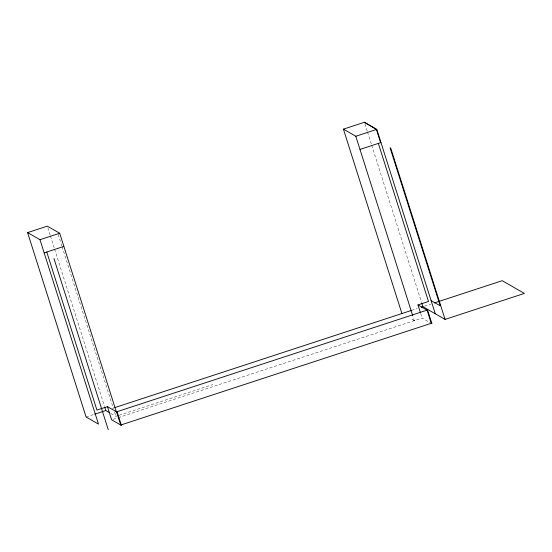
<?xml version="1.0" encoding="UTF-8"?>
<svg xmlns="http://www.w3.org/2000/svg" width="552" height="552" viewBox="0 0 552 552"><rect width="100%" height="100%" fill="white"/><g stroke="black" fill="none" stroke-linecap="round" stroke-linejoin="round"><path stroke-width="0.41" stroke-dasharray="2.76 2.07" d="M86.098 417.001L93.985 414.421M112.353 408.404L113.995 407.866M411.606 310.376L417.257 308.527M424.536 306.139L431.084 304M110.842 413.434L115.879 416.318L118.321 415.518M119.135 415.256L212.851 384.551M113.084 419.327L117.466 417.892M118.197 417.65L422.142 318.09L431.25 323.313M414.297 320.657L411.999 319.394L414.317 320.726L412.999 316.558M364.927 123.91L367.266 131.286M367.528 132.107L371.427 144.403M371.689 145.217L421.604 302.579M420.665 313.439L422.142 318.09M58.16 234.372L61.796 245.847M62.059 246.668L113.277 408.121M114.575 412.22L115.879 416.318M47.838 227.783L50.177 235.159M50.432 235.973L54.337 248.269M54.593 249.09L104.514 406.444"/><path stroke-width="0.83" d="M27.6 232.599L39.986 239.706L98.477 424.108L86.098 417.001L27.6 232.599L47.313 226.141L59.699 233.248L116.375 411.916M401.918 313.55L343.42 129.147L364.41 122.275L376.788 129.375L435.286 313.784M39.986 239.706L59.699 233.248M343.42 129.147L355.805 136.254L376.788 129.375M44.16 252.878L63.873 246.42M359.98 149.426L380.97 142.547M378.341 143.41L428.483 301.475L417.967 304.918L427.075 310.141L431.25 323.313L120.729 425.033L116.555 411.861L107.447 406.631L96.931 410.074L46.789 252.016M94.771 414.159L105.811 410.543L109.406 412.606M114.809 407.597L411.606 310.376M421.286 307.209L422.901 306.677L445.078 319.401L524.4 293.416L502.223 280.692L434.355 302.924M116.555 411.861L427.075 310.141M431.105 300.612L440.213 305.836L390.078 147.777L390.761 148.171L445.078 319.401M120.729 425.033L111.621 419.803L107.447 406.631M364.41 122.275L376.436 129.492L380.618 142.664M427.759 310.534L431.933 323.707M421.866 303.4L422.901 306.677M417.967 304.918L420.424 312.667M355.805 136.254L412.737 315.744M117.238 412.247L121.412 425.419M104.77 407.266L105.811 410.543M53.951 258.495L108.268 429.725"/></g></svg>
